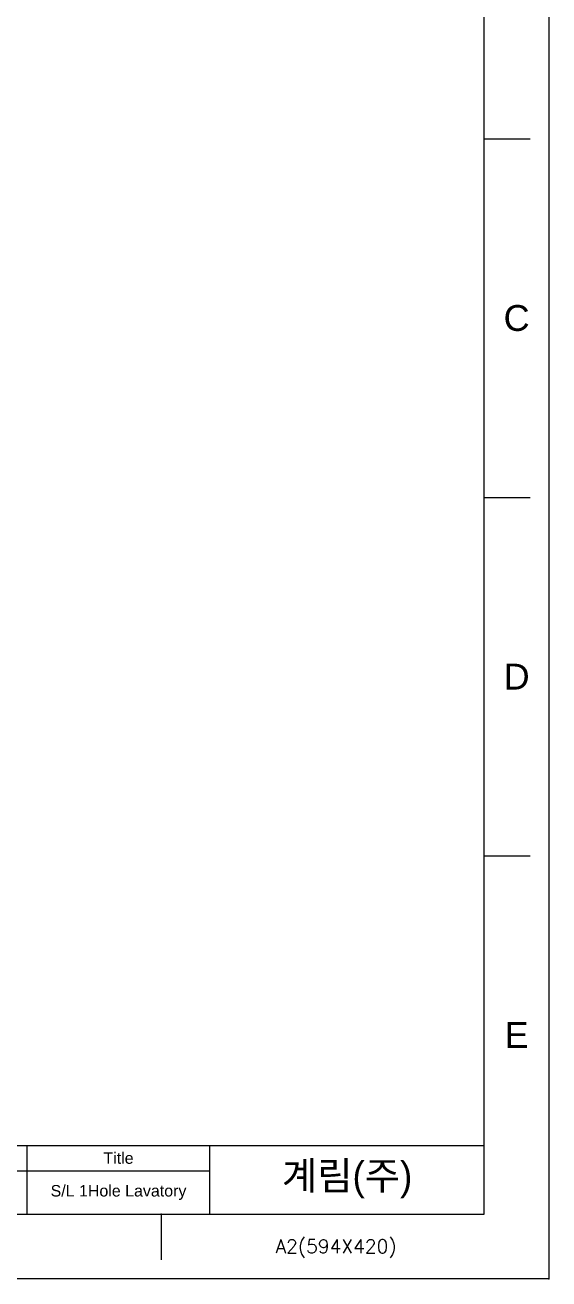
# Model space of a CAD drawing. Header units: millimetres. Extents: x 12315 to 13087, y 1034 to 1580.
# Drawn here: x 12937.7 to 13086.6, y 1034.5 to 1390.7 of the extents above; entities that cross this region are included whole.
import ezdxf

# ---------------------------------------------------------------- set-up
doc = ezdxf.new("R2010")
doc.units = ezdxf.units.MM
doc.layers.add('FORM', color=7, linetype='Continuous', lineweight=13)
doc.layers.add('TEXT', color=2, linetype='Continuous')
doc.styles.add('ROMANS', font='romans')
doc.styles.get("Standard").update_dxf_attribs({"font": 'arial.ttf'})

msp = doc.modelspace()

# ---------------------------------------------------------------- linework, layer by layer
at = {"layer": 'FORM'}
for p, q in [((13068.19, 1052.86), (13068.19, 1561.94)), ((13068.19, 1358.31), (13081.19, 1358.31)), ((13068.19, 1256.49), (13081.19, 1256.49)), ((13068.19, 1154.67), (13081.19, 1154.67)), ((12716.65, 1072.35), (13068.19, 1072.35)), ((12938.23, 1052.86), (12938.23, 1072.35)), ((12990.21, 1052.86), (12990.21, 1072.35)), ((12808.27, 1065.21), (12990.21, 1065.21)), ((12333.06, 1052.86), (13068.19, 1052.86)), ((12976.3, 1052.86), (12976.3, 1039.86))]:
    msp.add_line(p, q, dxfattribs=at)
msp.add_lwpolyline([(12314.69, 1580.31), (13086.57, 1580.31), (13086.57, 1034.48), (12314.69, 1034.48)], close=True, dxfattribs=at)
for p in [(13068.19, 1358.31), (13068.19, 1256.49), (13068.19, 1154.67), (12976.3, 1052.86)]:
    msp.add_point(p, dxfattribs=at)
at = {"layer": 'FORM', "color": 7}
msp.add_point((13086.57, 1034.48), dxfattribs=at)

# ---------------------------------------------------------------- texts
at = {"layer": 'FORM', "style": 'ROMANS'}
msp.add_text(' A2(594X420)', height=3.8988, dxfattribs=at).set_placement((13006.17, 1041.8))
at = {"layer": 'FORM', "char_height": 7.35, "attachment_point": 5}
for s, insert in [('C', (13077.38, 1307.4)), ('D', (13077.38, 1205.58)), ('E', (13077.38, 1103.77))]:
    msp.add_mtext_dynamic_manual_height_columns(s, width=12.996, gutter_width=16.25, heights=[0], dxfattribs=dict(at, insert=insert))
at = {"layer": 'TEXT', "attachment_point": 5}
for s, width, insert, char_height in [('Title', 51.984, (12964.22, 1068.78), 3.249), ('{\\fHYGothic-Medium|b0|i0|c129|p18;계림(주)}', 77.976, (13029.2, 1062.61), 8), ('S/L 1Hole Lavatory', 51.984, (12964.22, 1059.03), 3.249)]:
    msp.add_mtext_dynamic_manual_height_columns(s, width=width, gutter_width=16.25, heights=[0], dxfattribs=dict(at, insert=insert, char_height=char_height))

doc.saveas('drawing.dxf')
